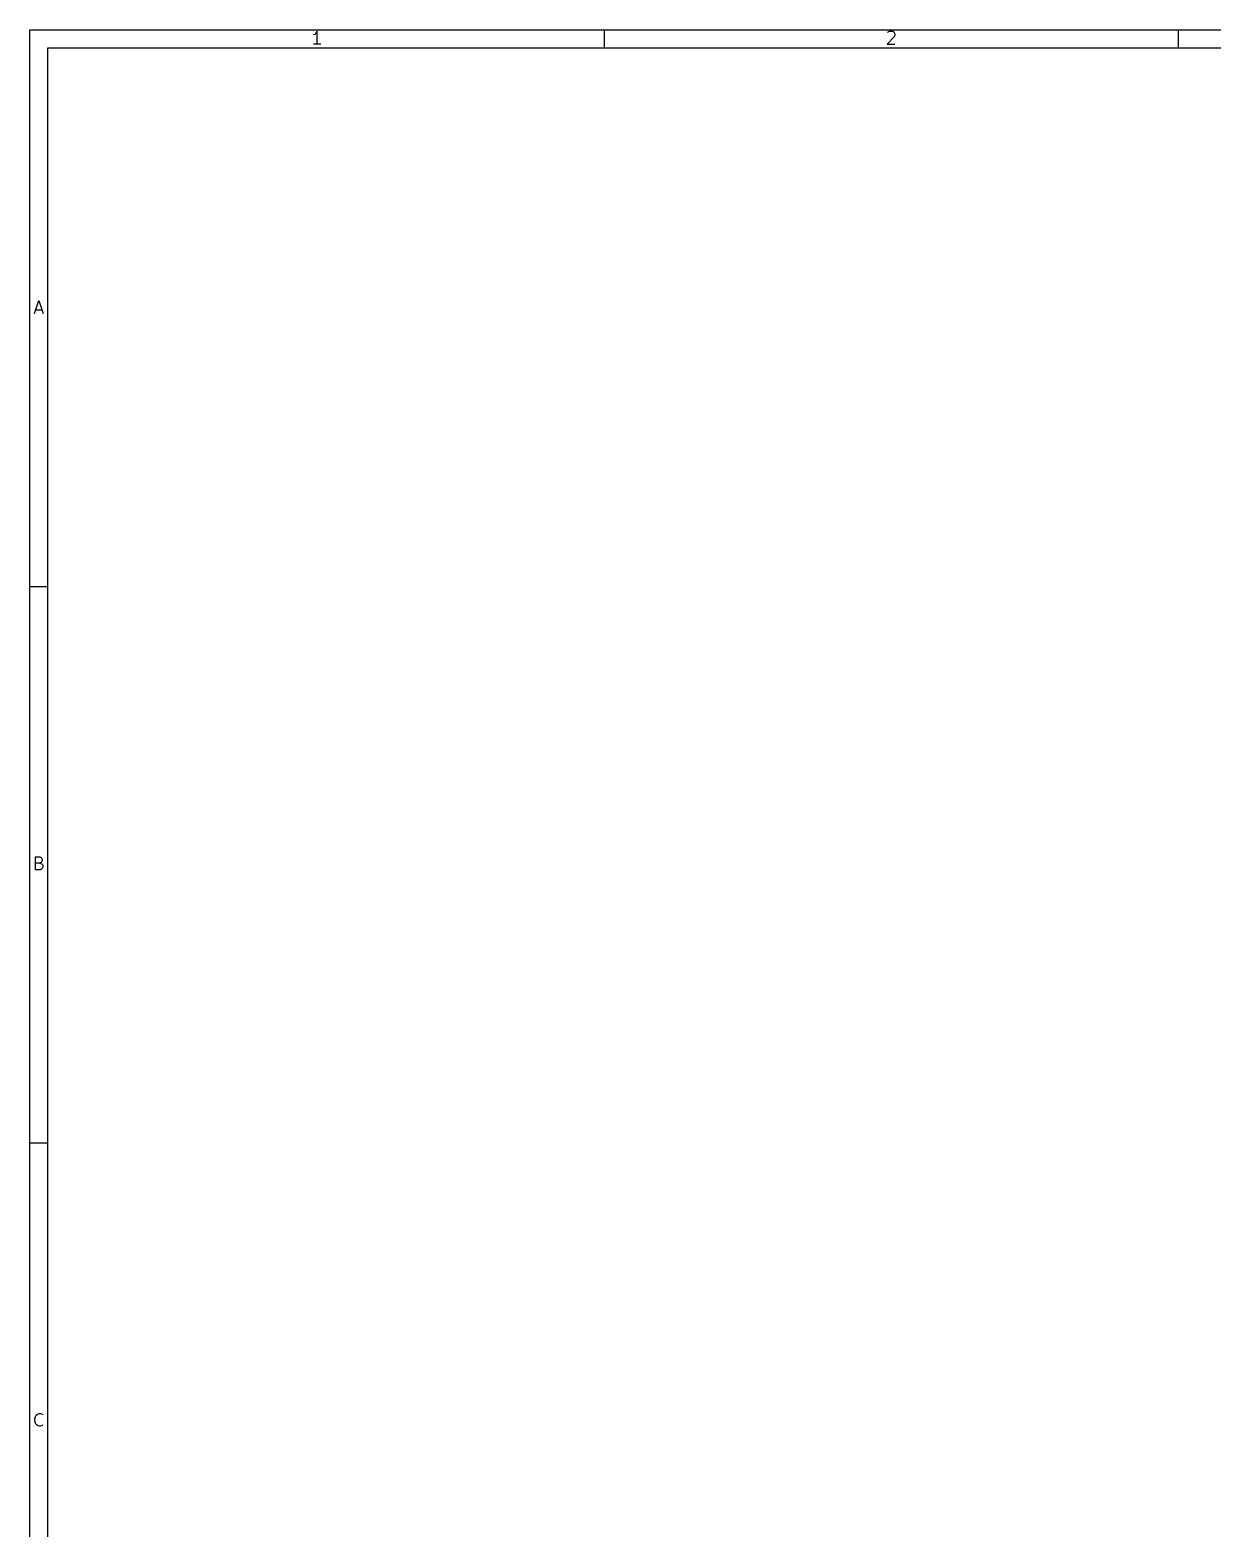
# Model space of a CAD drawing. Extents: x 10 to 410, y -287 to -10.
# Drawn here: x 10.2 to 127.7, y -159.1 to -10.2 of the extents above; entities that cross this region are included whole.
import ezdxf

# ---------------------------------------------------------------- set-up
doc = ezdxf.new("R2010")
doc.units = 0
doc.header["$MEASUREMENT"] = 0
doc.layers.add('Black', color=250, linetype='CONTINUOUS')

msp = doc.modelspace()

# ---------------------------------------------------------------- linework, layer by layer
at = {"layer": 'BLACK'}
for p, q in [((10.16, -10.16), (409.829, -10.16)), ((10.16, -286.842), (10.16, -10.16)), ((38.71, -10.293), (38.589, -10.475)), ((38.71, -11.563), (38.71, -10.293)), ((67.234, -10.16), (67.234, -11.938)), ((95.421, -10.414), (95.481, -10.354)), ((95.481, -10.354), (95.602, -10.293)), ((95.602, -10.293), (95.904, -10.293)), ((95.904, -10.293), (96.025, -10.354)), ((96.025, -10.354), (96.086, -10.414)), ((96.086, -10.414), (96.146, -10.535)), ((124.308, -10.16), (124.308, -11.938)), ((38.468, -10.595), (38.347, -10.656)), ((39.072, -11.563), (38.347, -11.563)), ((38.589, -10.475), (38.468, -10.595)), ((96.086, -10.837), (95.36, -11.563)), ((95.36, -11.563), (96.146, -11.563)), ((96.146, -10.656), (96.086, -10.837)), ((96.146, -10.535), (96.146, -10.656)), ((11.938, -11.938), (408.051, -11.938)), ((11.938, -285.064), (11.938, -11.938)), ((10.626, -38.335), (11.049, -37.065)), ((11.049, -37.065), (11.472, -38.335)), ((10.747, -37.972), (11.351, -37.972)), ((10.16, -65.481), (11.938, -65.481)), ((10.716, -93.656), (10.716, -92.386)), ((10.716, -92.386), (11.14, -92.386)), ((11.14, -92.991), (10.716, -92.991)), ((11.2, -93.656), (10.716, -93.656)), ((11.14, -92.386), (11.261, -92.446)), ((11.261, -92.93), (11.14, -92.991)), ((11.14, -92.991), (11.321, -93.051)), ((11.321, -93.595), (11.2, -93.656)), ((11.261, -92.446), (11.321, -92.507)), ((11.321, -92.87), (11.261, -92.93)), ((11.321, -92.507), (11.382, -92.628)), ((11.382, -92.749), (11.321, -92.87)), ((11.321, -93.051), (11.382, -93.112)), ((11.382, -93.535), (11.321, -93.595)), ((11.382, -92.628), (11.382, -92.749)), ((11.382, -93.112), (11.442, -93.233)), ((11.442, -93.414), (11.382, -93.535)), ((11.442, -93.233), (11.442, -93.414)), ((10.16, -120.802), (11.938, -120.802)), ((10.656, -148.251), (10.716, -148.009)), ((10.656, -148.433), (10.656, -148.251)), ((10.716, -148.675), (10.656, -148.433)), ((10.716, -148.009), (10.777, -147.888)), ((10.777, -148.796), (10.716, -148.675)), ((10.777, -147.888), (10.898, -147.768)), ((10.898, -148.917), (10.777, -148.796)), ((10.898, -147.768), (11.079, -147.707)), ((11.079, -148.977), (10.898, -148.917)), ((11.079, -147.707), (11.2, -147.707)), ((11.2, -147.707), (11.382, -147.768)), ((11.382, -148.917), (11.2, -148.977)), ((11.382, -147.768), (11.442, -147.828)), ((11.442, -148.856), (11.382, -148.917)), ((11.2, -148.977), (11.079, -148.977))]:
    msp.add_line(p, q, dxfattribs=at)

doc.saveas('drawing.dxf')
